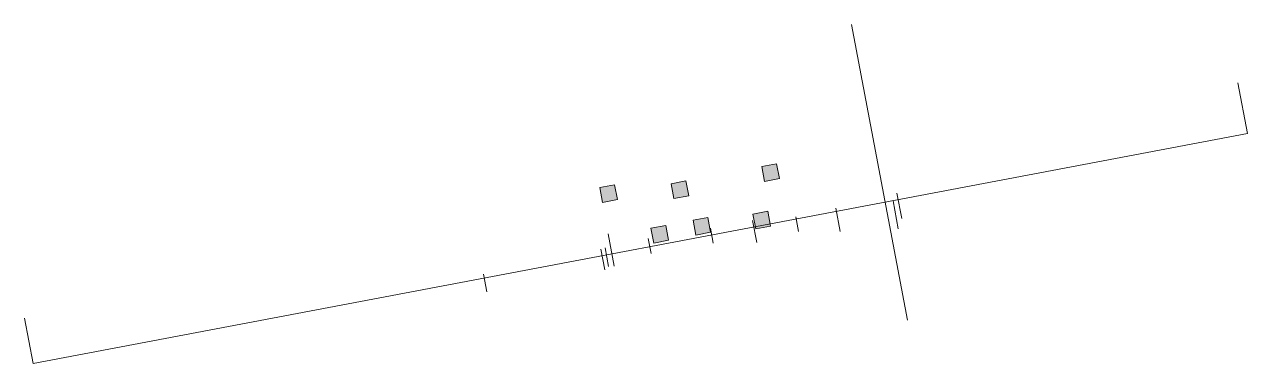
# Model space of a CAD drawing. Header units: metres. Extents: x 1838950 to 1842843, y 5171318 to 5174224.
# Drawn here: x 1841192.5 to 1841253.4, y 5171317.6 to 5171334.5 of the extents above; entities that cross this region are included whole.
import ezdxf

# ---------------------------------------------------------------- set-up
doc = ezdxf.new("R2010")
doc.units = ezdxf.units.M
doc.header["$LTSCALE"] = 0.0254
doc.layers.add('00 CHAZAL CONSTRUCTION', color=1, linetype='Continuous', lineweight=5, true_color=0xff0000)
doc.layers.add('00 CHAZAL LEVER EDICULES', color=7, linetype='Continuous', lineweight=5)

# ---------------------------------------------------------------- blocks, each defined once
blk = doc.blocks.new('Groupe-1986-1')
at = {"layer": '00 CHAZAL CONSTRUCTION', "linetype": 'Continuous', "lineweight": 0, "true_color": 0xff0000}
for points in [[(1841252.958, 5171331.596), (1841252.958, 5171331.599), (1841252.96, 5171331.597)], [(1841192.5, 5171319.864), (1841192.5, 5171319.867), (1841192.501, 5171319.864)]]:
    blk.add_hatch(color=1, dxfattribs=at).paths.add_polyline_path(points)
at = {"layer": '00 CHAZAL CONSTRUCTION'}
for p, q in [((1841236.494, 5171319.772), (1841233.705, 5171334.5)), ((1841236.039, 5171324.321), (1841235.774, 5171325.721)), ((1841236.209, 5171324.836), (1841235.97, 5171326.102)), ((1841233.146, 5171324.189), (1841232.926, 5171325.353)), ((1841226.677, 5171324.358), (1841226.821, 5171323.599)), ((1841228.773, 5171324.735), (1841228.982, 5171323.633)), ((1841231.066, 5171324.18), (1841230.927, 5171324.916)), ((1841221.576, 5171324.061), (1841221.88, 5171322.456)), ((1841223.725, 5171323.089), (1841223.581, 5171323.844)), ((1841221.421, 5171322.273), (1841221.225, 5171323.307)), ((1841221.601, 5171322.448), (1841221.425, 5171323.376)), ((1841215.364, 5171322.058), (1841215.531, 5171321.181))]:
    blk.add_line(p, q, dxfattribs=at)
at = {"layer": '00 CHAZAL CONSTRUCTION', "flags": 128}
blk.add_lwpolyline([(1841192.5, 5171319.867), (1841192.928, 5171317.607), (1841253.438, 5171329.067), (1841252.958, 5171331.599)], dxfattribs=at)
at = {"layer": '00 CHAZAL CONSTRUCTION', "lineweight": 5, "flags": 128}
for points in [[(1841252.958, 5171331.596), (1841252.958, 5171331.599), (1841252.96, 5171331.597)], [(1841192.5, 5171319.864), (1841192.5, 5171319.867), (1841192.501, 5171319.864)]]:
    blk.add_lwpolyline(points, close=True, dxfattribs=at)
blk = doc.blocks.new('Groupe-1987-1')
at = {"layer": '00 CHAZAL LEVER EDICULES', "linetype": 'Continuous', "lineweight": 0, "true_color": 0xccff66}
for points in [[(1841229.24, 5171327.419), (1841229.976, 5171327.558), (1841230.116, 5171326.821), (1841229.379, 5171326.682)], [(1841221.163, 5171326.373), (1841221.9, 5171326.512), (1841222.039, 5171325.776), (1841221.302, 5171325.636)], [(1841224.72, 5171326.563), (1841225.457, 5171326.702), (1841225.596, 5171325.966), (1841224.859, 5171325.826)]]:
    blk.add_hatch(color=71, dxfattribs=at).paths.add_polyline_path(points)
at = {"layer": '00 CHAZAL LEVER EDICULES', "linetype": 'Continuous', "lineweight": 0, "true_color": 0x888888}
for points in [[(1841228.797, 5171325.055), (1841229.534, 5171325.195), (1841229.674, 5171324.458), (1841228.937, 5171324.318)], [(1841223.71, 5171324.346), (1841224.447, 5171324.486), (1841224.587, 5171323.749), (1841223.85, 5171323.61)], [(1841225.813, 5171324.744), (1841226.55, 5171324.884), (1841226.689, 5171324.147), (1841225.952, 5171324.008)]]:
    blk.add_hatch(color=252, dxfattribs=at).paths.add_polyline_path(points)
at = {"layer": '00 CHAZAL LEVER EDICULES', "flags": 128}
for points in [[(1841229.24, 5171327.419), (1841229.976, 5171327.558), (1841230.116, 5171326.821), (1841229.379, 5171326.682)], [(1841221.163, 5171326.373), (1841221.9, 5171326.512), (1841222.039, 5171325.776), (1841221.302, 5171325.636)], [(1841224.72, 5171326.563), (1841225.457, 5171326.702), (1841225.596, 5171325.966), (1841224.859, 5171325.826)], [(1841228.797, 5171325.055), (1841229.534, 5171325.195), (1841229.674, 5171324.458), (1841228.937, 5171324.318)], [(1841223.71, 5171324.346), (1841224.447, 5171324.486), (1841224.587, 5171323.749), (1841223.85, 5171323.61)], [(1841225.813, 5171324.744), (1841226.55, 5171324.884), (1841226.689, 5171324.147), (1841225.952, 5171324.008)]]:
    blk.add_lwpolyline(points, close=True, dxfattribs=at)
at = {"layer": '00 CHAZAL CONSTRUCTION', "color": 7}
blk.add_blockref('Groupe-1986-1', (0, 0), dxfattribs=at)

msp = doc.modelspace()

# ---------------------------------------------------------------- block references
at = {"layer": '00 CHAZAL CONSTRUCTION', "color": 7}
msp.add_blockref('Groupe-1987-1', (0, 0), dxfattribs=at)

doc.saveas('drawing.dxf')
